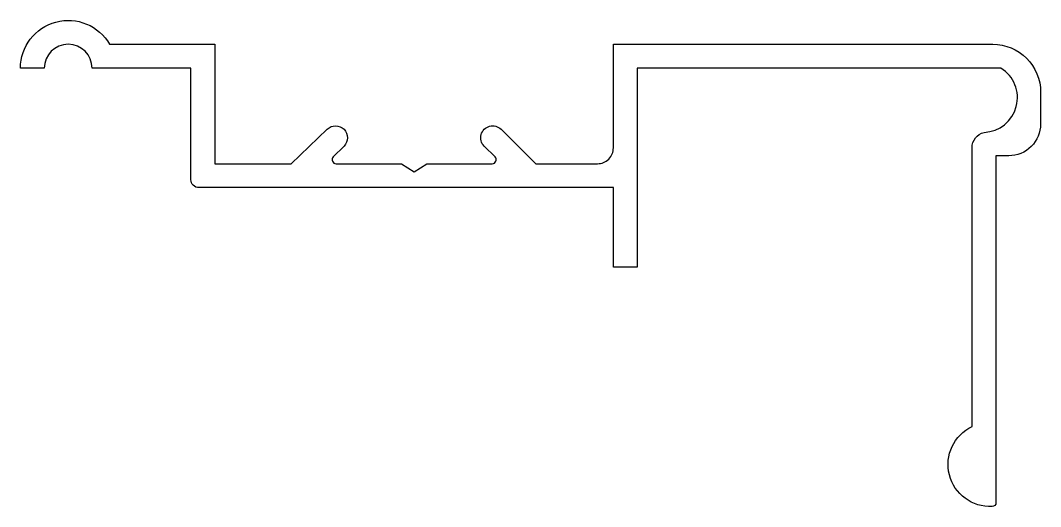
# Model space of a CAD drawing. Extents: x 213.8 to 277.8, y 241.8 to 272.4.
import ezdxf

# ---------------------------------------------------------------- set-up
doc = ezdxf.new("R2010")
doc.units = 0
doc.layers.add('ANA', color=220, linetype='CONTINUOUS')

msp = doc.modelspace()

# ---------------------------------------------------------------- linework, layer by layer
at = {"layer": 'ANA'}
msp.add_lwpolyline([(243.582, 263.792), (242.906, 264.468, -1), (243.967, 265.529), (246.143, 263.366), (250.009, 263.366, 0.414214), (251.009, 264.366), (251.009, 270.866), (274.809, 270.866, -0.414214), (277.809, 267.866), (277.809, 265.866, -0.414214), (275.809, 263.866), (275.009, 263.866), (275.009, 242.093, -0.400665), (274.771, 241.844, -0.817922), (273.509, 246.866), (273.509, 264.366, -0.345553), (274.271, 265.337, 0.739466), (275.32, 269.366), (252.509, 269.366), (252.509, 256.866), (251.009, 256.866), (251.009, 261.866), (225.009, 261.866, -0.414214), (224.509, 262.366), (224.509, 269.366), (218.309, 269.366, 1), (215.309, 269.366), (213.809, 269.366, -0.767327), (219.407, 270.866), (226.009, 270.866), (226.009, 263.366), (230.797, 263.366), (233.051, 265.529, -1), (234.111, 264.468), (233.436, 263.792, 0.668179), (233.612, 263.366), (237.709, 263.366), (238.509, 262.866), (239.309, 263.366), (243.405, 263.366, 0.668179)], format="xyb", close=True, dxfattribs=at)

doc.saveas('drawing.dxf')
